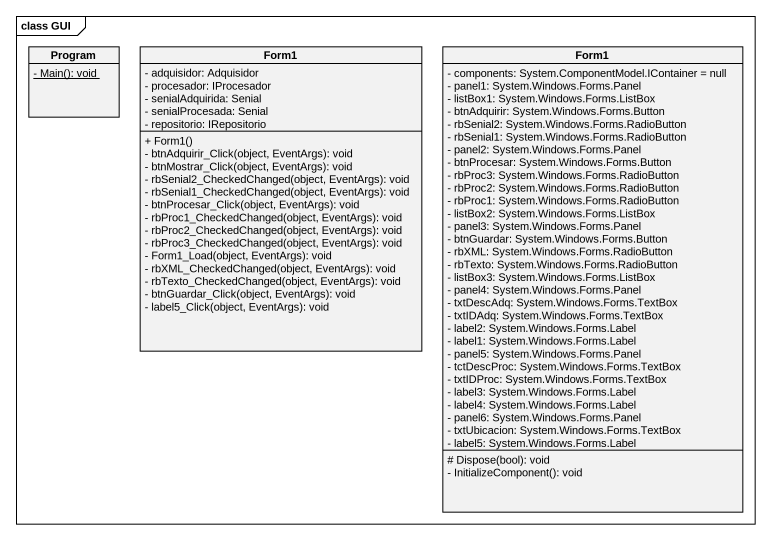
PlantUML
@startuml
mainframe class GUI
hide circle
hide empty members
skinparam classAttributeIconSize 0
class Program {
  {static} - Main(): void
}
class Form1 {
  - adquisidor: Adquisidor
  - procesador: IProcesador
  - senialAdquirida: Senial
  - senialProcesada: Senial
  - repositorio: IRepositorio
  + Form1()
  - btnAdquirir_Click(object, EventArgs): void
  - btnMostrar_Click(object, EventArgs): void
  - rbSenial2_CheckedChanged(object, EventArgs): void
  - rbSenial1_CheckedChanged(object, EventArgs): void
  - btnProcesar_Click(object, EventArgs): void
  - rbProc1_CheckedChanged(object, EventArgs): void
  - rbProc2_CheckedChanged(object, EventArgs): void
  - rbProc3_CheckedChanged(object, EventArgs): void
  - Form1_Load(object, EventArgs): void
  - rbXML_CheckedChanged(object, EventArgs): void
  - rbTexto_CheckedChanged(object, EventArgs): void
  - btnGuardar_Click(object, EventArgs): void
  - label5_Click(object, EventArgs): void
}
class "Form1" as Form1_2 {
  - components: System.ComponentModel.IContainer = null
  - panel1: System.Windows.Forms.Panel
  - listBox1: System.Windows.Forms.ListBox
  - btnAdquirir: System.Windows.Forms.Button
  - rbSenial2: System.Windows.Forms.RadioButton
  - rbSenial1: System.Windows.Forms.RadioButton
  - panel2: System.Windows.Forms.Panel
  - btnProcesar: System.Windows.Forms.Button
  - rbProc3: System.Windows.Forms.RadioButton
  - rbProc2: System.Windows.Forms.RadioButton
  - rbProc1: System.Windows.Forms.RadioButton
  - listBox2: System.Windows.Forms.ListBox
  - panel3: System.Windows.Forms.Panel
  - btnGuardar: System.Windows.Forms.Button
  - rbXML: System.Windows.Forms.RadioButton
  - rbTexto: System.Windows.Forms.RadioButton
  - listBox3: System.Windows.Forms.ListBox
  - panel4: System.Windows.Forms.Panel
  - txtDescAdq: System.Windows.Forms.TextBox
  - txtIDAdq: System.Windows.Forms.TextBox
  - label2: System.Windows.Forms.Label
  - label1: System.Windows.Forms.Label
  - panel5: System.Windows.Forms.Panel
  - tctDescProc: System.Windows.Forms.TextBox
  - txtIDProc: System.Windows.Forms.TextBox
  - label3: System.Windows.Forms.Label
  - label4: System.Windows.Forms.Label
  - panel6: System.Windows.Forms.Panel
  - txtUbicacion: System.Windows.Forms.TextBox
  - label5: System.Windows.Forms.Label
  # Dispose(bool): void
  - InitializeComponent(): void
}
@enduml
